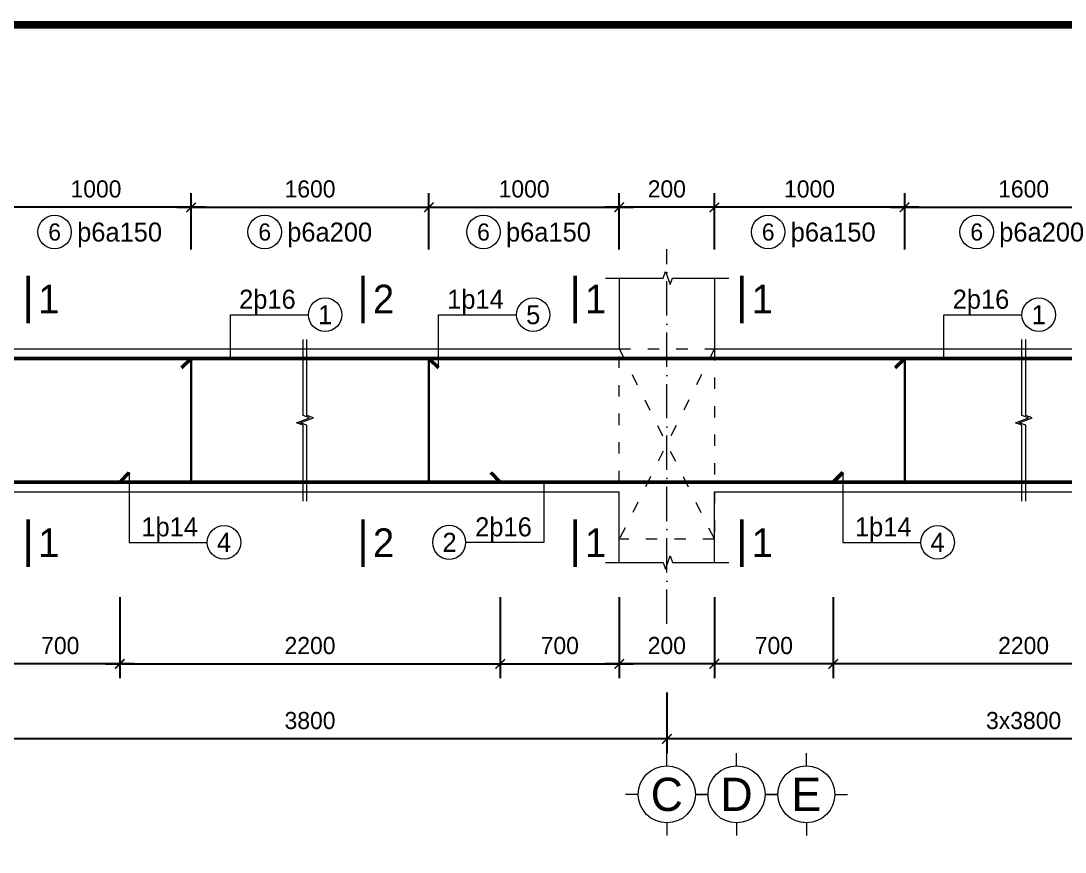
# Model space of a CAD drawing. Header units: inches. Extents: x 566748 to 757280, y 592180 to 740680.
# Drawn here: x 621592 to 632567, y 701323 to 710058 of the extents above; entities that cross this region are included whole.
import ezdxf
from ezdxf.enums import TextEntityAlignment as Align

# ---------------------------------------------------------------- set-up
doc = ezdxf.new("R2010")
doc.units = ezdxf.units.IN
doc.header["$MEASUREMENT"] = 0
doc.linetypes.add('ACAD_ISO03W100', pattern=[30, 12, -18])
doc.linetypes.add('ACAD_ISO10W100', pattern=[18, 12, -3, 0, -3])
doc.layers.add('LAYER7', color=7, linetype='Continuous')
doc.layers.add('TEXT', color=4, linetype='Continuous')
for name, color, linetype, lineweight in [('NET CB', 2, 'Continuous', 20), ('NET GHI CHU', 7, 'Continuous', 13), ('NET KICH THUOC', 9, 'Continuous', 13), ('NET THEP DAI', 3, 'Continuous', 30), ('NET THEP DOC', 1, 'Continuous', 50), ('NET TRUC', 8, 'ACAD_ISO10W100', 9)]:
    doc.layers.add(name, color=color, linetype=linetype, lineweight=lineweight)
doc.styles.add('A2', font='Fonts5.ttf', dxfattribs={"height": 600})
doc.styles.add('HELVE-KT', font='VHELVEN0.TTF')
doc.styles.add('ISO', font='Fonts5.ttf')
doc.styles.add('NHIEN', font='Fonts5.ttf', dxfattribs={"height": 0.2})
doc.styles.add('TEXT', font='Fonts5.ttf')
doc.styles.add('VNIHELVE', font='Fonts5.ttf', dxfattribs={"height": 180})
doc.dimstyles.new('M 1-20', dxfattribs={"dimscale": 100, "dimtxt": 2, "dimasz": 1, "dimexe": 1.5, "dimexo": 3, "dimgap": 1, "dimtad": 1, "dimdec": 0, "dimlfac": 0.2, "dimtxsty": 'VNIHELVE', "dimblk": 'ARCHTICK', "dimcen": 2.5, "dimdle": 1.5, "dimclrd": 256, "dimclre": 256, "dimclrt": 256, "dimadec": 0, "dimazin": 0, "dimtfac": 1, "dimtdec": 0, "dimtix": 1, "dimtmove": 0, "dimatfit": 3, "dimldrblk": 'ARCHTICK', "dimfxl": 7, "dimfxlon": 1, "dimarcsym": 1})

# ---------------------------------------------------------------- blocks, each defined once
blk = doc.blocks.new('_ArchTick')
at = {"color": 0, "linetype": 'ByBlock', "const_width": 0.15}
blk.add_lwpolyline([(-0.5, -0.5), (0.5, 0.5)], dxfattribs=at)
blk = doc.blocks.new('*D28')
at = {"layer": 'Defpoints', "color": 0}
for p in [(627881, 708099), (627881, 707355), (628881, 707355)]:
    blk.add_point(p, dxfattribs=at)
at = {"layer": 'NET KICH THUOC', "lineweight": -2}
for p, q in [((627881, 707655), (627881, 708249)), ((628881, 707655), (628881, 708249)), ((629031, 708099), (627731, 708099))]:
    blk.add_line(p, q, dxfattribs=at)
at = {"layer": 'NET KICH THUOC', "lineweight": -2, "xscale": 100, "yscale": 100, "zscale": 100, "rotation": 180}
blk.add_blockref('_ArchTick', (627881, 708099), dxfattribs=at)
at = {"layer": 'NET KICH THUOC', "lineweight": -2, "xscale": 100, "yscale": 100, "zscale": 100}
blk.add_blockref('_ArchTick', (628881, 708099), dxfattribs=at)
at = {"layer": 'NET KICH THUOC', "insert": (628381, 708291), "char_height": 180, "attachment_point": 5, "style": 'VNIHELVE'}
blk.add_mtext('200', dxfattribs=at)
blk = doc.blocks.new('*D29')
at = {"layer": 'Defpoints', "color": 0}
for p in [(620881, 703301), (628381, 703301), (620881, 702513)]:
    blk.add_point(p, dxfattribs=at)
at = {"layer": 'NET KICH THUOC', "lineweight": -2}
for p, q in [((620881, 703001), (620881, 702363)), ((628381, 703001), (628381, 702363)), ((628531, 702513), (620731, 702513))]:
    blk.add_line(p, q, dxfattribs=at)
at = {"layer": 'NET KICH THUOC', "lineweight": -2, "xscale": 100, "yscale": 100, "zscale": 100, "rotation": 180}
blk.add_blockref('_ArchTick', (620881, 702513), dxfattribs=at)
at = {"layer": 'NET KICH THUOC', "lineweight": -2, "xscale": 100, "yscale": 100, "zscale": 100}
blk.add_blockref('_ArchTick', (628381, 702513), dxfattribs=at)
at = {"layer": 'NET KICH THUOC', "insert": (624631, 702705), "char_height": 180, "attachment_point": 5, "style": 'VNIHELVE'}
blk.add_mtext('3800', dxfattribs=at)
blk = doc.blocks.new('*D30')
at = {"layer": 'Defpoints', "color": 0}
for p in [(627881, 704367), (628881, 704367), (627881, 703301)]:
    blk.add_point(p, dxfattribs=at)
at = {"layer": 'NET KICH THUOC', "lineweight": -2}
for p, q in [((627881, 704001), (627881, 703151)), ((628881, 704001), (628881, 703151)), ((629031, 703301), (627731, 703301))]:
    blk.add_line(p, q, dxfattribs=at)
at = {"layer": 'NET KICH THUOC', "lineweight": -2, "xscale": 100, "yscale": 100, "zscale": 100, "rotation": 180}
blk.add_blockref('_ArchTick', (627881, 703301), dxfattribs=at)
at = {"layer": 'NET KICH THUOC', "lineweight": -2, "xscale": 100, "yscale": 100, "zscale": 100}
blk.add_blockref('_ArchTick', (628881, 703301), dxfattribs=at)
at = {"layer": 'NET KICH THUOC', "insert": (628381, 703493), "char_height": 180, "attachment_point": 5, "style": 'VNIHELVE'}
blk.add_mtext('200', dxfattribs=at)
blk = doc.blocks.new('*D31')
at = {"layer": 'Defpoints', "color": 0}
for p in [(628381, 703301), (635881, 703301), (628381, 702513)]:
    blk.add_point(p, dxfattribs=at)
at = {"layer": 'NET KICH THUOC', "lineweight": -2}
for p, q in [((628381, 703001), (628381, 702363)), ((635881, 703001), (635881, 702363)), ((636031, 702513), (628231, 702513))]:
    blk.add_line(p, q, dxfattribs=at)
at = {"layer": 'NET KICH THUOC', "lineweight": -2, "xscale": 100, "yscale": 100, "zscale": 100, "rotation": 180}
blk.add_blockref('_ArchTick', (628381, 702513), dxfattribs=at)
at = {"layer": 'NET KICH THUOC', "lineweight": -2, "xscale": 100, "yscale": 100, "zscale": 100}
blk.add_blockref('_ArchTick', (635881, 702513), dxfattribs=at)
at = {"layer": 'NET KICH THUOC', "insert": (632131, 702705), "char_height": 180, "attachment_point": 5, "style": 'VNIHELVE'}
blk.add_mtext('3x3800', dxfattribs=at)
blk = doc.blocks.new('TRUC')
at = {"layer": 'NET GHI CHU'}
for p, q in [((-228.0773, -72.5415), (-228.0773, -72.4415)), ((-228.3023, -72.7665), (-228.4023, -72.7665)), ((-227.8523, -72.7665), (-227.7523, -72.7665)), ((-228.0773, -72.9915), (-228.0773, -73.0915))]:
    blk.add_line(p, q, dxfattribs=at)
blk.add_circle((-228.0773, -72.7665), 0.225, dxfattribs=at)
at = {"layer": 'NET GHI CHU', "style": 'HELVE-KT'}
blk.add_attdef('A', text='', height=0.3, dxfattribs=at).set_placement((-228.0773, -72.7665), align=Align.MIDDLE_CENTER)
blk = doc.blocks.new('DS THEP')
blk.add_circle((220, 0), 220)
at = {"style": 'A2'}
blk.add_attdef('ENTER', text='', height=250, dxfattribs=at).set_placement((220, 0), align=Align.MIDDLE_CENTER)
blk = doc.blocks.new('*D42')
at = {"layer": 'Defpoints', "color": 0}
for p in [(628881, 708099), (628881, 707355), (630881, 707355)]:
    blk.add_point(p, dxfattribs=at)
at = {"layer": 'NET KICH THUOC', "lineweight": -2}
for p, q in [((628881, 707655), (628881, 708249)), ((630881, 707655), (630881, 708249)), ((631031, 708099), (628731, 708099))]:
    blk.add_line(p, q, dxfattribs=at)
at = {"layer": 'NET KICH THUOC', "lineweight": -2, "xscale": 100, "yscale": 100, "zscale": 100, "rotation": 180}
blk.add_blockref('_ArchTick', (628881, 708099), dxfattribs=at)
at = {"layer": 'NET KICH THUOC', "lineweight": -2, "xscale": 100, "yscale": 100, "zscale": 100}
blk.add_blockref('_ArchTick', (630881, 708099), dxfattribs=at)
at = {"layer": 'NET KICH THUOC', "insert": (629881, 708291), "char_height": 180, "attachment_point": 5, "style": 'VNIHELVE'}
blk.add_mtext('1000', dxfattribs=at)
blk = doc.blocks.new('*D44')
at = {"layer": 'Defpoints', "color": 0}
for p in [(633381, 708099), (630881, 707355), (633381, 707355)]:
    blk.add_point(p, dxfattribs=at)
at = {"layer": 'NET KICH THUOC', "lineweight": -2}
for p, q in [((630881, 707655), (630881, 708249)), ((633381, 707655), (633381, 708249)), ((630731, 708099), (633531, 708099))]:
    blk.add_line(p, q, dxfattribs=at)
at = {"layer": 'NET KICH THUOC', "lineweight": -2, "xscale": 100, "yscale": 100, "zscale": 100, "rotation": 180}
blk.add_blockref('_ArchTick', (630881, 708099), dxfattribs=at)
at = {"layer": 'NET KICH THUOC', "lineweight": -2, "xscale": 100, "yscale": 100, "zscale": 100}
blk.add_blockref('_ArchTick', (633381, 708099), dxfattribs=at)
at = {"layer": 'NET KICH THUOC', "insert": (632131, 708291), "char_height": 180, "attachment_point": 5, "style": 'VNIHELVE'}
blk.add_mtext('1600', dxfattribs=at)
blk = doc.blocks.new('*D45')
at = {"layer": 'Defpoints', "color": 0}
for p in [(621381, 708099), (621381, 707355), (623381, 707355)]:
    blk.add_point(p, dxfattribs=at)
at = {"layer": 'NET KICH THUOC', "lineweight": -2}
for p, q in [((621381, 707655), (621381, 708249)), ((623381, 707655), (623381, 708249)), ((623531, 708099), (621231, 708099))]:
    blk.add_line(p, q, dxfattribs=at)
at = {"layer": 'NET KICH THUOC', "lineweight": -2, "xscale": 100, "yscale": 100, "zscale": 100, "rotation": 180}
blk.add_blockref('_ArchTick', (621381, 708099), dxfattribs=at)
at = {"layer": 'NET KICH THUOC', "lineweight": -2, "xscale": 100, "yscale": 100, "zscale": 100}
blk.add_blockref('_ArchTick', (623381, 708099), dxfattribs=at)
at = {"layer": 'NET KICH THUOC', "insert": (622381, 708291), "char_height": 180, "attachment_point": 5, "style": 'VNIHELVE'}
blk.add_mtext('1000', dxfattribs=at)
blk = doc.blocks.new('*D46')
at = {"layer": 'Defpoints', "color": 0}
for p in [(627881, 708099), (625881, 707355), (627881, 707355)]:
    blk.add_point(p, dxfattribs=at)
at = {"layer": 'NET KICH THUOC', "lineweight": -2}
for p, q in [((625881, 707655), (625881, 708249)), ((627881, 707655), (627881, 708249)), ((625731, 708099), (628031, 708099))]:
    blk.add_line(p, q, dxfattribs=at)
at = {"layer": 'NET KICH THUOC', "lineweight": -2, "xscale": 100, "yscale": 100, "zscale": 100, "rotation": 180}
blk.add_blockref('_ArchTick', (625881, 708099), dxfattribs=at)
at = {"layer": 'NET KICH THUOC', "lineweight": -2, "xscale": 100, "yscale": 100, "zscale": 100}
blk.add_blockref('_ArchTick', (627881, 708099), dxfattribs=at)
at = {"layer": 'NET KICH THUOC', "insert": (626881, 708291), "char_height": 180, "attachment_point": 5, "style": 'VNIHELVE'}
blk.add_mtext('1000', dxfattribs=at)
blk = doc.blocks.new('*D47')
at = {"layer": 'Defpoints', "color": 0}
for p in [(625881, 708099), (623381, 707355), (625881, 707355)]:
    blk.add_point(p, dxfattribs=at)
at = {"layer": 'NET KICH THUOC', "lineweight": -2}
for p, q in [((623381, 707655), (623381, 708249)), ((625881, 707655), (625881, 708249)), ((623231, 708099), (626031, 708099))]:
    blk.add_line(p, q, dxfattribs=at)
at = {"layer": 'NET KICH THUOC', "lineweight": -2, "xscale": 100, "yscale": 100, "zscale": 100, "rotation": 180}
blk.add_blockref('_ArchTick', (623381, 708099), dxfattribs=at)
at = {"layer": 'NET KICH THUOC', "lineweight": -2, "xscale": 100, "yscale": 100, "zscale": 100}
blk.add_blockref('_ArchTick', (625881, 708099), dxfattribs=at)
at = {"layer": 'NET KICH THUOC', "insert": (624631, 708291), "char_height": 180, "attachment_point": 5, "style": 'VNIHELVE'}
blk.add_mtext('1600', dxfattribs=at)
blk = doc.blocks.new('MCD')
at = {"layer": 'NET GHI CHU'}
blk.add_lwpolyline([(0, 667, 50, 50, 0), (0, 0, 0, 0, 0)], format="xyseb", dxfattribs=at)
at = {"layer": 'TEXT', "linetype": 'ACAD_ISO03W100', "style": 'TEXT'}
blk.add_attdef('MCD', (139, 128), '', height=400, dxfattribs=at)
blk = doc.blocks.new('*D56')
at = {"layer": 'Defpoints', "color": 0}
for p in [(626631, 705211), (627881, 704001), (627881, 703301)]:
    blk.add_point(p, dxfattribs=at)
at = {"layer": 'NET KICH THUOC', "lineweight": -2}
for p, q in [((626631, 704001), (626631, 703151)), ((627881, 703701), (627881, 703151)), ((626481, 703301), (628031, 703301))]:
    blk.add_line(p, q, dxfattribs=at)
at = {"layer": 'NET KICH THUOC', "lineweight": -2, "xscale": 100, "yscale": 100, "zscale": 100, "rotation": 180}
blk.add_blockref('_ArchTick', (626631, 703301), dxfattribs=at)
at = {"layer": 'NET KICH THUOC', "lineweight": -2, "xscale": 100, "yscale": 100, "zscale": 100}
blk.add_blockref('_ArchTick', (627881, 703301), dxfattribs=at)
at = {"layer": 'NET KICH THUOC', "insert": (627256, 703493), "char_height": 180, "attachment_point": 5, "style": 'VNIHELVE'}
blk.add_mtext('700', dxfattribs=at)
blk = doc.blocks.new('*D54')
at = {"layer": 'Defpoints', "color": 0}
for p in [(622631, 705211), (621381, 704001), (621381, 703301)]:
    blk.add_point(p, dxfattribs=at)
at = {"layer": 'NET KICH THUOC', "lineweight": -2}
for p, q in [((622631, 704001), (622631, 703151)), ((621381, 703701), (621381, 703151)), ((622781, 703301), (621231, 703301))]:
    blk.add_line(p, q, dxfattribs=at)
at = {"layer": 'NET KICH THUOC', "lineweight": -2, "xscale": 100, "yscale": 100, "zscale": 100, "rotation": 180}
blk.add_blockref('_ArchTick', (621381, 703301), dxfattribs=at)
at = {"layer": 'NET KICH THUOC', "lineweight": -2, "xscale": 100, "yscale": 100, "zscale": 100}
blk.add_blockref('_ArchTick', (622631, 703301), dxfattribs=at)
at = {"layer": 'NET KICH THUOC', "insert": (622006, 703493), "char_height": 180, "attachment_point": 5, "style": 'VNIHELVE'}
blk.add_mtext('700', dxfattribs=at)
blk = doc.blocks.new('*D55')
at = {"layer": 'Defpoints', "color": 0}
for p in [(622631, 705211), (626631, 704001), (626631, 703301)]:
    blk.add_point(p, dxfattribs=at)
at = {"layer": 'NET KICH THUOC', "lineweight": -2}
for p, q in [((622631, 704001), (622631, 703151)), ((626631, 703701), (626631, 703151)), ((622481, 703301), (626781, 703301))]:
    blk.add_line(p, q, dxfattribs=at)
at = {"layer": 'NET KICH THUOC', "lineweight": -2, "xscale": 100, "yscale": 100, "zscale": 100, "rotation": 180}
blk.add_blockref('_ArchTick', (622631, 703301), dxfattribs=at)
at = {"layer": 'NET KICH THUOC', "lineweight": -2, "xscale": 100, "yscale": 100, "zscale": 100}
blk.add_blockref('_ArchTick', (626631, 703301), dxfattribs=at)
at = {"layer": 'NET KICH THUOC', "insert": (624631, 703493), "char_height": 180, "attachment_point": 5, "style": 'VNIHELVE'}
blk.add_mtext('2200', dxfattribs=at)
blk = doc.blocks.new('*D57')
at = {"layer": 'Defpoints', "color": 0}
for p in [(630131, 705211), (628881, 704001), (628881, 703301)]:
    blk.add_point(p, dxfattribs=at)
at = {"layer": 'NET KICH THUOC', "lineweight": -2}
for p, q in [((630131, 704001), (630131, 703151)), ((628881, 703701), (628881, 703151)), ((630281, 703301), (628731, 703301))]:
    blk.add_line(p, q, dxfattribs=at)
at = {"layer": 'NET KICH THUOC', "lineweight": -2, "xscale": 100, "yscale": 100, "zscale": 100, "rotation": 180}
blk.add_blockref('_ArchTick', (628881, 703301), dxfattribs=at)
at = {"layer": 'NET KICH THUOC', "lineweight": -2, "xscale": 100, "yscale": 100, "zscale": 100}
blk.add_blockref('_ArchTick', (630131, 703301), dxfattribs=at)
at = {"layer": 'NET KICH THUOC', "insert": (629506, 703493), "char_height": 180, "attachment_point": 5, "style": 'VNIHELVE'}
blk.add_mtext('700', dxfattribs=at)
blk = doc.blocks.new('*D59')
at = {"layer": 'Defpoints', "color": 0}
for p in [(634131, 705211), (630131, 704001), (630131, 703301)]:
    blk.add_point(p, dxfattribs=at)
at = {"layer": 'NET KICH THUOC', "lineweight": -2}
for p, q in [((634131, 704001), (634131, 703151)), ((630131, 703701), (630131, 703151)), ((634281, 703301), (629981, 703301))]:
    blk.add_line(p, q, dxfattribs=at)
at = {"layer": 'NET KICH THUOC', "lineweight": -2, "xscale": 100, "yscale": 100, "zscale": 100, "rotation": 180}
blk.add_blockref('_ArchTick', (630131, 703301), dxfattribs=at)
at = {"layer": 'NET KICH THUOC', "lineweight": -2, "xscale": 100, "yscale": 100, "zscale": 100}
blk.add_blockref('_ArchTick', (634131, 703301), dxfattribs=at)
at = {"layer": 'NET KICH THUOC', "insert": (632131, 703493), "char_height": 180, "attachment_point": 5, "style": 'VNIHELVE'}
blk.add_mtext('2200', dxfattribs=at)

msp = doc.modelspace()

# ---------------------------------------------------------------- linework, layer by layer
at = {"layer": 'LAYER7', "linetype": 'Continuous', "const_width": 80}
msp.add_lwpolyline([(649748.3, 710017.8), (610548.3, 710017.8), (610548.3, 682242.9), (649748.3, 682242.9)], close=True, dxfattribs=at)
at = {"layer": 'NET CB', "ltscale": 800}
for points in [[(627880.9, 707354.8), (627880.9, 706610.8)], [(628880.9, 707354.8), (628880.9, 706610.8)], [(621380.9, 706610.8), (627880.9, 706610.8)], [(628880.9, 706610.8), (635380.9, 706610.8)], [(621380.9, 705110.8), (627880.9, 705110.8)], [(627880.9, 704366.8), (627880.9, 705110.8)], [(628880.9, 705110.8), (635380.9, 705110.8)], [(628880.9, 704366.8), (628880.9, 705110.8)]]:
    msp.add_lwpolyline(points, dxfattribs=at)
at = {"layer": 'NET GHI CHU'}
for points in [[(627737, 707354.8), (628341.6, 707354.8), (628366.6, 707423.5), (628416.6, 707286.1), (628441.6, 707354.8), (629032.9, 707354.8)], [(627737, 704366.8), (628341.6, 704366.8), (628366.6, 704298.1), (628416.6, 704435.4), (628441.6, 704366.8), (629032.9, 704366.8)]]:
    msp.add_lwpolyline(points, dxfattribs=at)
at = {"layer": 'NET GHI CHU', "color": 7}
for points in [[(623793.9, 706510.8), (623793.9, 706970.3), (624614, 706970.3)], [(625980.9, 706410.8), (625980.9, 706970.3), (626800.9, 706970.3)], [(631293.9, 706510.8), (631293.9, 706970.3), (632114, 706970.3)], [(622730.9, 705310.8), (622730.9, 704578.3), (623550.9, 704578.3)], [(630230.9, 705310.8), (630230.9, 704578.3), (631050.9, 704578.3)], [(627089.4, 705210.8), (627089.4, 704578.3), (626269.3, 704578.3)]]:
    msp.add_lwpolyline(points, dxfattribs=at)
at = {"layer": 'NET GHI CHU', "linetype": 'Continuous'}
for points in [[(624557.4, 705010.8), (624557.4, 705810.8), (624488.7, 705835.8), (624626, 705885.8), (624557.4, 705910.8), (624557.4, 706710.8)], [(624597.4, 705010.8), (624597.4, 705810.8), (624528.7, 705835.8), (624666, 705885.8), (624597.4, 705910.8), (624597.4, 706710.8)], [(632112.8, 705010.8), (632112.8, 705810.8), (632044.1, 705835.8), (632181.5, 705885.8), (632112.8, 705910.8), (632112.8, 706710.8)], [(632152.8, 705010.8), (632152.8, 705810.8), (632084.1, 705835.8), (632221.5, 705885.8), (632152.8, 705910.8), (632152.8, 706710.8)]]:
    msp.add_lwpolyline(points, dxfattribs=at)
at = {"layer": 'NET GHI CHU', "linetype": 'ACAD_ISO03W100', "ltscale": 10}
msp.add_lwpolyline([(628880.9, 704610.8), (627880.9, 704610.8), (627880.9, 706610.8), (628880.9, 706610.8)], close=True, dxfattribs=at)
for points in [[(627880.9, 706610.8), (628880.9, 704610.8)], [(628880.9, 706610.8), (627880.9, 704610.8)]]:
    msp.add_lwpolyline(points, dxfattribs=at)
at = {"layer": 'NET THEP DAI'}
for p, q in [((623380.9, 705210.8), (623380.9, 706510.8)), ((625880.9, 705210.8), (625880.9, 706510.8)), ((630880.9, 705210.8), (630880.9, 706510.8))]:
    msp.add_line(p, q, dxfattribs=at)
at = {"layer": 'NET THEP DOC'}
msp.add_line((643742.9, 705210.8), (613019.4, 705210.8), dxfattribs=at)
for points in [[(643798.6, 706510.8), (612963.2, 706510.8)], [(623280.9, 706410.8), (623380.9, 706510.8)], [(625980.9, 706410.8), (625880.9, 706510.8)], [(630780.9, 706410.8), (630880.9, 706510.8)], [(622630.9, 705210.8), (622730.9, 705310.8)], [(626630.9, 705210.8), (626530.9, 705310.8)], [(630130.9, 705210.8), (630230.9, 705310.8)]]:
    msp.add_lwpolyline(points, dxfattribs=at)
at = {"layer": 'NET TRUC', "linetype": 'ACAD_ISO10W100', "ltscale": 30}
msp.add_lwpolyline([(628380.9, 703721.6), (628380.9, 707659.9)], dxfattribs=at)

# ---------------------------------------------------------------- block references
at = {"layer": 'NET GHI CHU', "color": 7}
ref = msp.add_blockref('DS THEP', (621770, 707839.5), dxfattribs=dict(at, xscale=0.8000000000465661, yscale=0.8000000000465661, zscale=0.8000000000465661))
ref.add_attrib('ENTER', '6', dxfattribs={"layer": '0', "height": 180, "style": 'ISO'}).set_placement((621946.6, 707839.5), align=Align.MIDDLE_CENTER)
ref = msp.add_blockref('DS THEP', (623978, 707839.5), dxfattribs=dict(at, xscale=0.8000000000465661, yscale=0.8000000000465661, zscale=0.8000000000465661))
ref.add_attrib('ENTER', '6', dxfattribs={"layer": '0', "height": 180, "style": 'ISO'}).set_placement((624154.6, 707839.5), align=Align.MIDDLE_CENTER)
ref = msp.add_blockref('DS THEP', (626277.5, 707839.5), dxfattribs=dict(at, xscale=0.8000000000465661, yscale=0.8000000000465661, zscale=0.8000000000465661))
ref.add_attrib('ENTER', '6', dxfattribs={"layer": '0', "height": 180, "style": 'ISO'}).set_placement((626454.1, 707839.5), align=Align.MIDDLE_CENTER)
ref = msp.add_blockref('DS THEP', (629270, 707839.5), dxfattribs=dict(at, xscale=0.8000000000465661, yscale=0.8000000000465661, zscale=0.8000000000465661))
ref.add_attrib('ENTER', '6', dxfattribs={"layer": '0', "height": 180, "style": 'ISO'}).set_placement((629446.6, 707839.5), align=Align.MIDDLE_CENTER)
ref = msp.add_blockref('DS THEP', (631461.5, 707839.5), dxfattribs=dict(at, xscale=0.8000000000465661, yscale=0.8000000000465661, zscale=0.8000000000465661))
ref.add_attrib('ENTER', '6', dxfattribs={"layer": '0', "height": 180, "style": 'ISO'}).set_placement((631638.1, 707839.5), align=Align.MIDDLE_CENTER)
ref = msp.add_blockref('DS THEP', (624614, 706970.3), dxfattribs=dict(at, xscale=0.8000000000465661, yscale=0.8000000000465661, zscale=0.8000000000465661))
ref.add_attrib('ENTER', '1', dxfattribs={"layer": '0', "height": 200, "style": 'ISO'}).set_placement((624789.7, 706970.3), align=Align.MIDDLE_CENTER)
ref = msp.add_blockref('DS THEP', (626800.9, 706970.3), dxfattribs=dict(at, xscale=0.8000000000465661, yscale=0.8000000000465661, zscale=0.8000000000465661))
ref.add_attrib('ENTER', '5', dxfattribs={"layer": '0', "height": 200, "style": 'ISO'}).set_placement((626976.6, 706970.3), align=Align.MIDDLE_CENTER)
ref = msp.add_blockref('DS THEP', (632114, 706970.3), dxfattribs=dict(at, xscale=0.8000000000465661, yscale=0.8000000000465661, zscale=0.8000000000465661))
ref.add_attrib('ENTER', '1', dxfattribs={"layer": '0', "height": 200, "style": 'ISO'}).set_placement((632289.7, 706970.3), align=Align.MIDDLE_CENTER)
ref = msp.add_blockref('DS THEP', (623550.9, 704578.3), dxfattribs=dict(at, xscale=0.8000000000465661, yscale=0.8000000000465661, zscale=0.8000000000465661))
ref.add_attrib('ENTER', '4', dxfattribs={"layer": '0', "height": 200, "style": 'ISO'}).set_placement((623726.6, 704578.3), align=Align.MIDDLE_CENTER)
ref = msp.add_blockref('DS THEP', (626269.3, 704578.3), dxfattribs=dict(at, xscale=-0.8000000000465661, yscale=0.8000000000465661, zscale=0.8000000000465661))
ref.add_attrib('ENTER', '2', dxfattribs={"layer": '0', "height": 200, "style": 'ISO'}).set_placement((626097.4, 704578.3), align=Align.MIDDLE_CENTER)
ref = msp.add_blockref('DS THEP', (631050.9, 704578.3), dxfattribs=dict(at, xscale=0.8000000000465661, yscale=0.8000000000465661, zscale=0.8000000000465661))
ref.add_attrib('ENTER', '4', dxfattribs={"layer": '0', "height": 200, "style": 'ISO'}).set_placement((631226.6, 704578.3), align=Align.MIDDLE_CENTER)
at = {"layer": 'TEXT'}
ref = msp.add_blockref('MCD', (621669.5, 707381.7), dxfattribs=dict(at, xscale=-0.75, yscale=0.75, zscale=0.75, rotation=180))
ref.add_attrib('MCD', '1', (621773.5, 706985.4), dxfattribs={"linetype": 'ACAD_ISO03W100', "height": 300, "style": 'VNIHELVE'})
ref = msp.add_blockref('MCD', (625188, 707381.7), dxfattribs=dict(at, xscale=-0.75, yscale=0.75, zscale=0.75, rotation=180))
ref.add_attrib('MCD', '2', (625292, 706985.4), dxfattribs={"linetype": 'ACAD_ISO03W100', "height": 300, "style": 'VNIHELVE'})
ref = msp.add_blockref('MCD', (627417.5, 707381.7), dxfattribs=dict(at, xscale=-0.75, yscale=0.75, zscale=0.75, rotation=180))
ref.add_attrib('MCD', '1', (627521.5, 706985.4), dxfattribs={"linetype": 'ACAD_ISO03W100', "height": 300, "style": 'VNIHELVE'})
ref = msp.add_blockref('MCD', (629169.5, 707381.7), dxfattribs=dict(at, xscale=-0.75, yscale=0.75, zscale=0.75, rotation=180))
ref.add_attrib('MCD', '1', (629273.5, 706985.4), dxfattribs={"linetype": 'ACAD_ISO03W100', "height": 300, "style": 'VNIHELVE'})
ref = msp.add_blockref('MCD', (621669.5, 704821.2), dxfattribs=dict(at, xscale=-0.75, yscale=0.75, zscale=0.75, rotation=180))
ref.add_attrib('MCD', '1', (621773.5, 704424.9), dxfattribs={"linetype": 'ACAD_ISO03W100', "height": 300, "style": 'VNIHELVE'})
ref = msp.add_blockref('MCD', (625188, 704821.2), dxfattribs=dict(at, xscale=-0.75, yscale=0.75, zscale=0.75, rotation=180))
ref.add_attrib('MCD', '2', (625292, 704424.9), dxfattribs={"linetype": 'ACAD_ISO03W100', "height": 300, "style": 'VNIHELVE'})
ref = msp.add_blockref('MCD', (627417.5, 704821.2), dxfattribs=dict(at, xscale=-0.75, yscale=0.75, zscale=0.75, rotation=180))
ref.add_attrib('MCD', '1', (627521.5, 704424.9), dxfattribs={"linetype": 'ACAD_ISO03W100', "height": 300, "style": 'VNIHELVE'})
ref = msp.add_blockref('MCD', (629169.5, 704821.2), dxfattribs=dict(at, xscale=-0.75, yscale=0.75, zscale=0.75, rotation=180))
ref.add_attrib('MCD', '1', (629273.5, 704424.9), dxfattribs={"linetype": 'ACAD_ISO03W100', "height": 300, "style": 'VNIHELVE'})
at = {"layer": 'TEXT', "linetype": 'Continuous', "ltscale": 0.08}
ref = msp.add_blockref('TRUC', (932483.9, 798952.2), dxfattribs=dict(at, xscale=1333.33333337307, yscale=1333.333333343267, zscale=1333.333333333333))
ref.add_attrib('A', 'C', dxfattribs={"layer": '0', "height": 350, "style": 'NHIEN'}).set_placement((628380.9, 701930.1), align=Align.MIDDLE_CENTER)
ref = msp.add_blockref('TRUC', (933217.2, 798952.2), dxfattribs=dict(at, xscale=1333.33333337307, yscale=1333.333333343267, zscale=1333.333333333333))
ref.add_attrib('A', 'D', dxfattribs={"layer": '0', "height": 350, "style": 'NHIEN'}).set_placement((629114.2, 701930.1), align=Align.MIDDLE_CENTER)
ref = msp.add_blockref('TRUC', (933950.6, 798952.2), dxfattribs=dict(at, xscale=1333.33333337307, yscale=1333.333333343267, zscale=1333.333333333333))
ref.add_attrib('A', 'E', dxfattribs={"layer": '0', "height": 350, "style": 'NHIEN'}).set_placement((629847.5, 701930.1), align=Align.MIDDLE_CENTER)

# ---------------------------------------------------------------- texts
at = {"layer": 'TEXT', "char_height": 200, "width": 866.506, "style": 'VNIHELVE'}
for s, insert, attachment_point in [('þ6a150', (622183.1, 707938.8), 1), ('þ6a200', (624391.1, 707938.8), 1), ('þ6a150', (626690.6, 707938.8), 1), ('þ6a150', (629683.1, 707938.8), 1), ('þ6a200', (631874.6, 707938.8), 1), ('2þ16', (624480.4, 707233), 3), ('1þ14', (626667.3, 707233), 3), ('2þ16', (631980.4, 707233), 3), ('1þ14', (623453.3, 704841.1), 3), ('2þ16', (626366.9, 704841.1), 1), ('1þ14', (630953.3, 704841.1), 3)]:
    msp.add_mtext(s, dxfattribs=dict(at, insert=insert, attachment_point=attachment_point))

# ---------------------------------------------------------------- dimensions: what is measured, and where the dimension line sits
at = {"layer": 'NET KICH THUOC'}
for base, p1, p2, text, picture, middle in [((621380.9, 708099.1), (623380.9, 707354.8), (621380.9, 707354.8), '1000', '*D45', (622380.9, 708291.1)), ((627880.9, 708099.1), (628880.9, 707354.8), (627880.9, 707354.8), '200', '*D28', (628380.9, 708291.1)), ((628880.9, 708099.1), (630880.9, 707354.8), (628880.9, 707354.8), '1000', '*D42', (629880.9, 708291.1)), ((621380.9, 703301.4), (622630.9, 705210.8), (621380.9, 704001.4), '700', '*D54', (622005.9, 703493.3)), ((628880.9, 703301.4), (630130.9, 705210.8), (628880.9, 704001.4), '700', '*D57', (629505.9, 703493.3)), ((630130.9, 703301.4), (634130.9, 705210.8), (630130.9, 704001.4), '2200', '*D59', (632130.9, 703493.3)), ((620880.9, 702513.5), (628380.9, 703301.4), (620880.9, 703301.4), '3800', '*D29', (624630.9, 702705.4)), ((628380.9, 702513.5), (635880.9, 703301.4), (628380.9, 703301.4), '3x3800', '*D31', (632130.9, 702705.4))]:
    dim = msp.add_linear_dim(base=base, p1=p1, p2=p2, angle=180, text=text, dimstyle='M 1-20', dxfattribs=at)
    dim.commit()
    dim.dimension.update_dxf_attribs({"geometry": picture, "text_midpoint": middle})
for base, p1, p2, text, picture, middle in [((625880.9, 708099.1), (623380.9, 707354.8), (625880.9, 707354.8), '1600', '*D47', (624630.9, 708291.1)), ((627880.9, 708099.1), (625880.9, 707354.8), (627880.9, 707354.8), '1000', '*D46', (626880.9, 708291.1)), ((633380.9, 708099.1), (630880.9, 707354.8), (633380.9, 707354.8), '1600', '*D44', (632130.9, 708291.1)), ((626630.9, 703301.4), (622630.9, 705210.8), (626630.9, 704001.4), '2200', '*D55', (624630.9, 703493.3)), ((627880.9, 703301.4), (626630.9, 705210.8), (627880.9, 704001.4), '700', '*D56', (627255.9, 703493.3))]:
    dim = msp.add_linear_dim(base=base, p1=p1, p2=p2, text=text, dimstyle='M 1-20', dxfattribs=at)
    dim.commit()
    dim.dimension.update_dxf_attribs({"geometry": picture, "text_midpoint": middle})
dim = msp.add_linear_dim(base=(627880.9, 703301.4), p1=(628880.9, 704366.8), p2=(627880.9, 704366.8), angle=180, dimstyle='M 1-20', dxfattribs=at)
dim.commit()
dim.dimension.update_dxf_attribs({"geometry": '*D30', "text_midpoint": (628380.9, 703493.3)})

doc.saveas('drawing.dxf')
